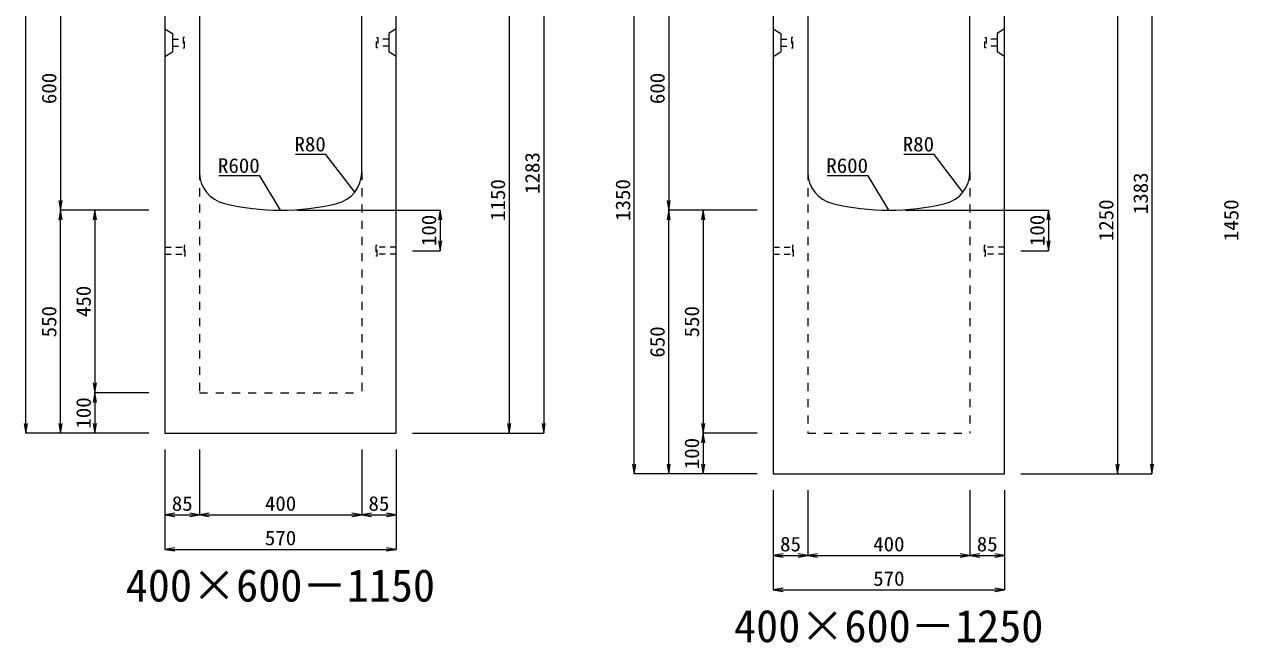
# Model space of a CAD drawing. Units: millimetres at full size. Extents: x -18734 to 51600, y -18820 to 17820.
# Drawn here: x 34918 to 37913, y -13886 to -12362 of the extents above; entities that cross this region are included whole.
import ezdxf
from ezdxf.enums import TextEntityAlignment as Align

# ---------------------------------------------------------------- set-up
doc = ezdxf.new("R2010")
doc.units = ezdxf.units.MM
doc.header["$LTSCALE"] = 20
doc.linetypes.add('USER1', pattern=[2, 1, -1])
doc.linetypes.add('USER2', pattern=[1.35, 0.75, -0.6])
for name, color, linetype, lineweight in [('インサート', 3, 'USER2', 9), ('寸法線', 7, 'Continuous', 13), ('引出線', 4, 'Continuous', 13), ('本体', 2, 'Continuous', 13)]:
    doc.layers.add(name, color=color, linetype=linetype, lineweight=lineweight)
doc.layers.add('文字', color=7, linetype='Continuous')
doc.styles.add('ＭＳ 明朝', font='')
doc.styles.get('ＭＳ 明朝').set_extended_font_data('MS Mincho')

# ---------------------------------------------------------------- blocks, each defined once
blk = doc.blocks.new('open_arrow')
at = {"color": 0, "linetype": 'Continuous', "lineweight": -2}
blk.add_lwpolyline([(7.5, 1.25), (0, 0), (7.5, -1.25)], dxfattribs=at)

msp = doc.modelspace()

# ---------------------------------------------------------------- linework, layer by layer
at = {"layer": 'インサート'}
for p, q in [((35313.2, -12394.5), (35310.2, -12394.5)), ((35310.2, -12394.5), (35310.2, -12419.5)), ((35313.2, -12419.5), (35313.2, -12394.5)), ((35786.8, -12394.5), (35789.8, -12394.5)), ((35786.8, -12419.5), (35786.8, -12394.5)), ((35789.8, -12394.5), (35789.8, -12419.5)), ((36813.2, -12394.5), (36810.2, -12394.5)), ((36810.2, -12394.5), (36810.2, -12419.5)), ((36813.2, -12419.5), (36813.2, -12394.5)), ((37286.8, -12394.5), (37289.8, -12394.5)), ((37286.8, -12419.5), (37286.8, -12394.5)), ((37289.8, -12394.5), (37289.8, -12419.5)), ((35283.2, -12398.5), (35310.2, -12398.5)), ((35283.2, -12398.5), (35283.2, -12415.5)), ((35283.2, -12415.5), (35310.2, -12415.5)), ((35310.2, -12419.5), (35313.2, -12419.5)), ((35789.8, -12419.5), (35786.8, -12419.5)), ((35816.8, -12398.5), (35789.8, -12398.5)), ((35816.8, -12415.5), (35789.8, -12415.5)), ((35816.8, -12398.5), (35816.8, -12415.5)), ((36783.2, -12398.5), (36810.2, -12398.5)), ((36783.2, -12398.5), (36783.2, -12415.5)), ((36783.2, -12415.5), (36810.2, -12415.5)), ((36810.2, -12419.5), (36813.2, -12419.5)), ((37289.8, -12419.5), (37286.8, -12419.5)), ((37316.8, -12398.5), (37289.8, -12398.5)), ((37316.8, -12415.5), (37289.8, -12415.5)), ((37316.8, -12398.5), (37316.8, -12415.5)), ((35265, -12911.5), (35312, -12911.5)), ((35265, -12911.5), (35265, -12928.5)), ((35265, -12928.5), (35312, -12928.5)), ((35315, -12907.5), (35312, -12907.5)), ((35312, -12907.5), (35312, -12932.5)), ((35312, -12932.5), (35315, -12932.5)), ((35315, -12932.5), (35315, -12907.5)), ((35788, -12907.5), (35785, -12907.5)), ((35785, -12907.5), (35785, -12932.5)), ((35785, -12932.5), (35788, -12932.5)), ((35788, -12932.5), (35788, -12907.5)), ((35835, -12911.5), (35788, -12911.5)), ((35835, -12928.5), (35788, -12928.5)), ((35835, -12928.5), (35835, -12911.5)), ((36765, -12911.5), (36812, -12911.5)), ((36765, -12911.5), (36765, -12928.5)), ((36765, -12928.5), (36812, -12928.5)), ((36815, -12907.5), (36812, -12907.5)), ((36812, -12907.5), (36812, -12932.5)), ((36812, -12932.5), (36815, -12932.5)), ((36815, -12932.5), (36815, -12907.5)), ((37288, -12907.5), (37285, -12907.5)), ((37285, -12907.5), (37285, -12932.5)), ((37285, -12932.5), (37288, -12932.5)), ((37288, -12932.5), (37288, -12907.5)), ((37335, -12911.5), (37288, -12911.5)), ((37335, -12928.5), (37288, -12928.5)), ((37335, -12928.5), (37335, -12911.5))]:
    msp.add_line(p, q, dxfattribs=at)
at = {"layer": '寸法線'}
for p, q in [((36198.78, -12087), (36198.78, -13370)), ((37698.78, -12087), (37698.78, -13470)), ((34922.06, -13370), (34922.06, -12120)), ((36422.06, -13470), (36422.06, -12120)), ((35007.06, -12220), (35007.06, -12820)), ((36113.78, -12220), (36113.78, -13370)), ((36507.06, -12220), (36507.06, -12820)), ((37613.78, -12220), (37613.78, -13470)), ((35225, -12820), (35007.06, -12820)), ((35007.06, -13370), (35007.06, -12820)), ((35225, -12820), (35007.06, -12820)), ((35092.06, -12820), (35092.06, -13270)), ((35225, -12820), (35092.06, -12820)), ((35590, -12820), (35943.78, -12820)), ((35943.78, -12820), (35943.78, -12920)), ((36725, -12820), (36507.06, -12820)), ((36507.06, -13470), (36507.06, -12820)), ((36725, -12820), (36507.06, -12820)), ((36592.06, -12820), (36592.06, -13370)), ((36725, -12820), (36592.06, -12820)), ((37090, -12820), (37443.78, -12820)), ((37443.78, -12820), (37443.78, -12920)), ((35875, -12920), (35943.78, -12920)), ((37375, -12920), (37443.78, -12920)), ((35225, -13270), (35092.06, -13270)), ((35092.06, -13270), (35092.06, -13370)), ((35225, -13270), (35092.06, -13270)), ((35225, -13370), (34922.06, -13370)), ((35225, -13370), (35007.06, -13370)), ((35225, -13370), (35092.06, -13370)), ((35875, -13370), (36113.78, -13370)), ((35875, -13370), (36198.78, -13370)), ((36725, -13370), (36592.06, -13370)), ((36592.06, -13370), (36592.06, -13470)), ((36725, -13370), (36592.06, -13370)), ((35265, -13410), (35265, -13571.16)), ((35265, -13410), (35265, -13656.16)), ((35350, -13410), (35350, -13571.16)), ((35350, -13410), (35350, -13571.16)), ((35750, -13410), (35750, -13571.16)), ((35750, -13410), (35750, -13571.16)), ((35835, -13410), (35835, -13571.16)), ((35835, -13410), (35835, -13656.16)), ((36725, -13470), (36422.06, -13470)), ((36725, -13470), (36507.06, -13470)), ((36725, -13470), (36592.06, -13470)), ((37375, -13470), (37613.78, -13470)), ((37375, -13470), (37698.78, -13470)), ((36765, -13510), (36765, -13671.16)), ((36765, -13510), (36765, -13756.16)), ((36850, -13510), (36850, -13671.16)), ((36850, -13510), (36850, -13671.16)), ((37250, -13510), (37250, -13671.16)), ((37250, -13510), (37250, -13671.16)), ((37335, -13510), (37335, -13671.16)), ((37335, -13510), (37335, -13756.16)), ((35265, -13571.16), (35350, -13571.16)), ((35350, -13571.16), (35750, -13571.16)), ((35750, -13571.16), (35835, -13571.16)), ((35265, -13656.16), (35835, -13656.16)), ((36765, -13671.16), (36850, -13671.16)), ((36850, -13671.16), (37250, -13671.16)), ((37250, -13671.16), (37335, -13671.16)), ((36765, -13756.16), (37335, -13756.16))]:
    msp.add_line(p, q, dxfattribs=at)
at = {"layer": '引出線'}
for points in [[(35732.76, -12775.58), (35661.5, -12682.47), (35586.83, -12682.47)], [(37232.76, -12775.58), (37161.5, -12682.47), (37086.83, -12682.47)], [(35550, -12820), (35498.63, -12735.25), (35397.63, -12735.25)], [(37050, -12820), (36998.63, -12735.25), (36897.63, -12735.25)]]:
    msp.add_lwpolyline(points, dxfattribs=at)
at = {"layer": '本体'}
for p, q in [((35265, -12220), (35265, -13370)), ((35350, -12220), (35350, -12725.96)), ((35750, -12725.96), (35750, -12220)), ((35835, -13370), (35835, -12220)), ((36765, -12220), (36765, -13470)), ((36850, -12220), (36850, -12725.96)), ((37250, -12725.96), (37250, -12220)), ((37335, -13470), (37335, -12220)), ((35265, -13370), (35835, -13370)), ((36765, -13470), (37335, -13470))]:
    msp.add_line(p, q, dxfattribs=at)
at = {"layer": '本体', "lineweight": 9}
for p, q in [((35265, -12373), (35283.2, -12384.5)), ((35283.2, -12384.5), (35283.2, -12429.5)), ((35835, -12373), (35816.8, -12384.5)), ((35816.8, -12384.5), (35816.8, -12429.5)), ((36765, -12373), (36783.2, -12384.5)), ((36783.2, -12384.5), (36783.2, -12429.5)), ((37335, -12373), (37316.8, -12384.5)), ((37316.8, -12384.5), (37316.8, -12429.5)), ((35265, -12441), (35283.2, -12429.5)), ((35835, -12441), (35816.8, -12429.5)), ((36765, -12441), (36783.2, -12429.5)), ((37335, -12441), (37316.8, -12429.5))]:
    msp.add_line(p, q, dxfattribs=at)
at = {"layer": '本体', "linetype": 'USER1', "lineweight": 15}
for p, q in [((35350, -12725.96), (35350, -13270)), ((35750, -12725.96), (35750, -13270)), ((36850, -12725.96), (36850, -13370)), ((37250, -12725.96), (37250, -13370)), ((35350, -13270), (35750, -13270)), ((36850, -13370), (37250, -13370))]:
    msp.add_line(p, q, dxfattribs=at)
at = {"layer": '本体'}
for centre, radius, start, end in [((35430, -12725.96), 80, 180, 256.65764), ((35670, -12725.96), 80, 283.34236, 0), ((36930, -12725.96), 80, 180, 256.65764), ((37170, -12725.96), 80, 283.34236, 0), ((35550, -12220), 600, 256.65764, 283.34236), ((37050, -12220), 600, 256.65764, 283.34236)]:
    msp.add_arc(centre, radius, start, end, dxfattribs=at)

# ---------------------------------------------------------------- block references
at = {"layer": '寸法線', "xscale": 3.2, "yscale": 3.2}
for p, rotation in [((35007.06, -12820), 90), ((36507.06, -12820), 90), ((35007.06, -12820), 270), ((35092.06, -12820), 270), ((35943.78, -12820), 270), ((36507.06, -12820), 270), ((36592.06, -12820), 270), ((37443.78, -12820), 270), ((35943.78, -12920), 90), ((37443.78, -12920), 90), ((35092.06, -13270), 90), ((35092.06, -13270), 270), ((34922.06, -13370), 90), ((35007.06, -13370), 90), ((35092.06, -13370), 90), ((36113.78, -13370), 90), ((36198.78, -13370), 90), ((36592.06, -13370), 90), ((36592.06, -13370), 270), ((36422.06, -13470), 90), ((36507.06, -13470), 90), ((36592.06, -13470), 90), ((37613.78, -13470), 90), ((37698.78, -13470), 90), ((35350, -13571.16), 180), ((35750, -13571.16), 180), ((35835, -13571.16), 180), ((35835, -13656.16), 180), ((36850, -13671.16), 180), ((37250, -13671.16), 180), ((37335, -13671.16), 180), ((37335, -13756.16), 180)]:
    msp.add_blockref('open_arrow', p, dxfattribs=dict(at, rotation=rotation))
for p in [(35265, -13571.16), (35350, -13571.16), (35750, -13571.16), (35265, -13656.16), (36765, -13671.16), (36850, -13671.16), (37250, -13671.16), (36765, -13756.16)]:
    msp.add_blockref('open_arrow', p, dxfattribs=at)
at = {"layer": '引出線', "xscale": 0.0533, "yscale": 0.0533}
for p, rotation in [((35732.76, -12775.58), 127.4), ((37232.76, -12775.58), 127.4), ((35550, -12820), 121.2), ((37050, -12820), 121.2)]:
    msp.add_blockref('open_arrow', p, dxfattribs=dict(at, rotation=rotation))

# ---------------------------------------------------------------- texts
at = {"layer": '寸法線', "style": 'ＭＳ 明朝', "width": 1.05}
for s, p in [('600', (34979.06, -12520)), ('600', (36479.06, -12520)), ('1283', (36170.78, -12728.5)), ('1150', (36085.78, -12795)), ('1350', (36394.06, -12795)), ('1383', (37670.78, -12778.5)), ('1250', (37585.78, -12845)), ('1450', (37894.06, -12845)), ('100', (35915.78, -12870)), ('100', (37415.78, -12870)), ('450', (35064.06, -13045)), ('550', (34979.06, -13095)), ('550', (36564.06, -13095)), ('650', (36479.06, -13145)), ('100', (35064.06, -13320)), ('100', (36564.06, -13420))]:
    msp.add_text(s, height=36.03, rotation=90, dxfattribs=at).set_placement(p, align=Align.MIDDLE_CENTER)
for s, p in [('85', (35307.5, -13543.16)), ('400', (35550, -13543.16)), ('85', (35792.5, -13543.16)), ('570', (35550, -13628.16)), ('85', (36807.5, -13643.16)), ('400', (37050, -13643.16)), ('85', (37292.5, -13643.16)), ('570', (37050, -13728.16))]:
    msp.add_text(s, height=36.03, dxfattribs=at).set_placement(p, align=Align.MIDDLE_CENTER)
at = {"layer": '引出線', "style": 'ＭＳ 明朝', "width": 1.05}
for s, p in [('R80', (35661.5, -12639.27)), ('R80', (37161.5, -12639.27)), ('R600', (35498.63, -12692.05)), ('R600', (36998.63, -12692.05))]:
    msp.add_text(s, height=36.03, dxfattribs=at).set_placement(p, align=Align.TOP_RIGHT)
at = {"layer": '文字', "style": 'ＭＳ 明朝'}
for s, p in [('400×600－1150', (35549.52, -13744.97)), ('400×600－1250', (37049.52, -13844.97))]:
    msp.add_text(s, height=80.06, dxfattribs=at).set_placement(p, align=Align.MIDDLE_CENTER)

doc.saveas('drawing.dxf')
